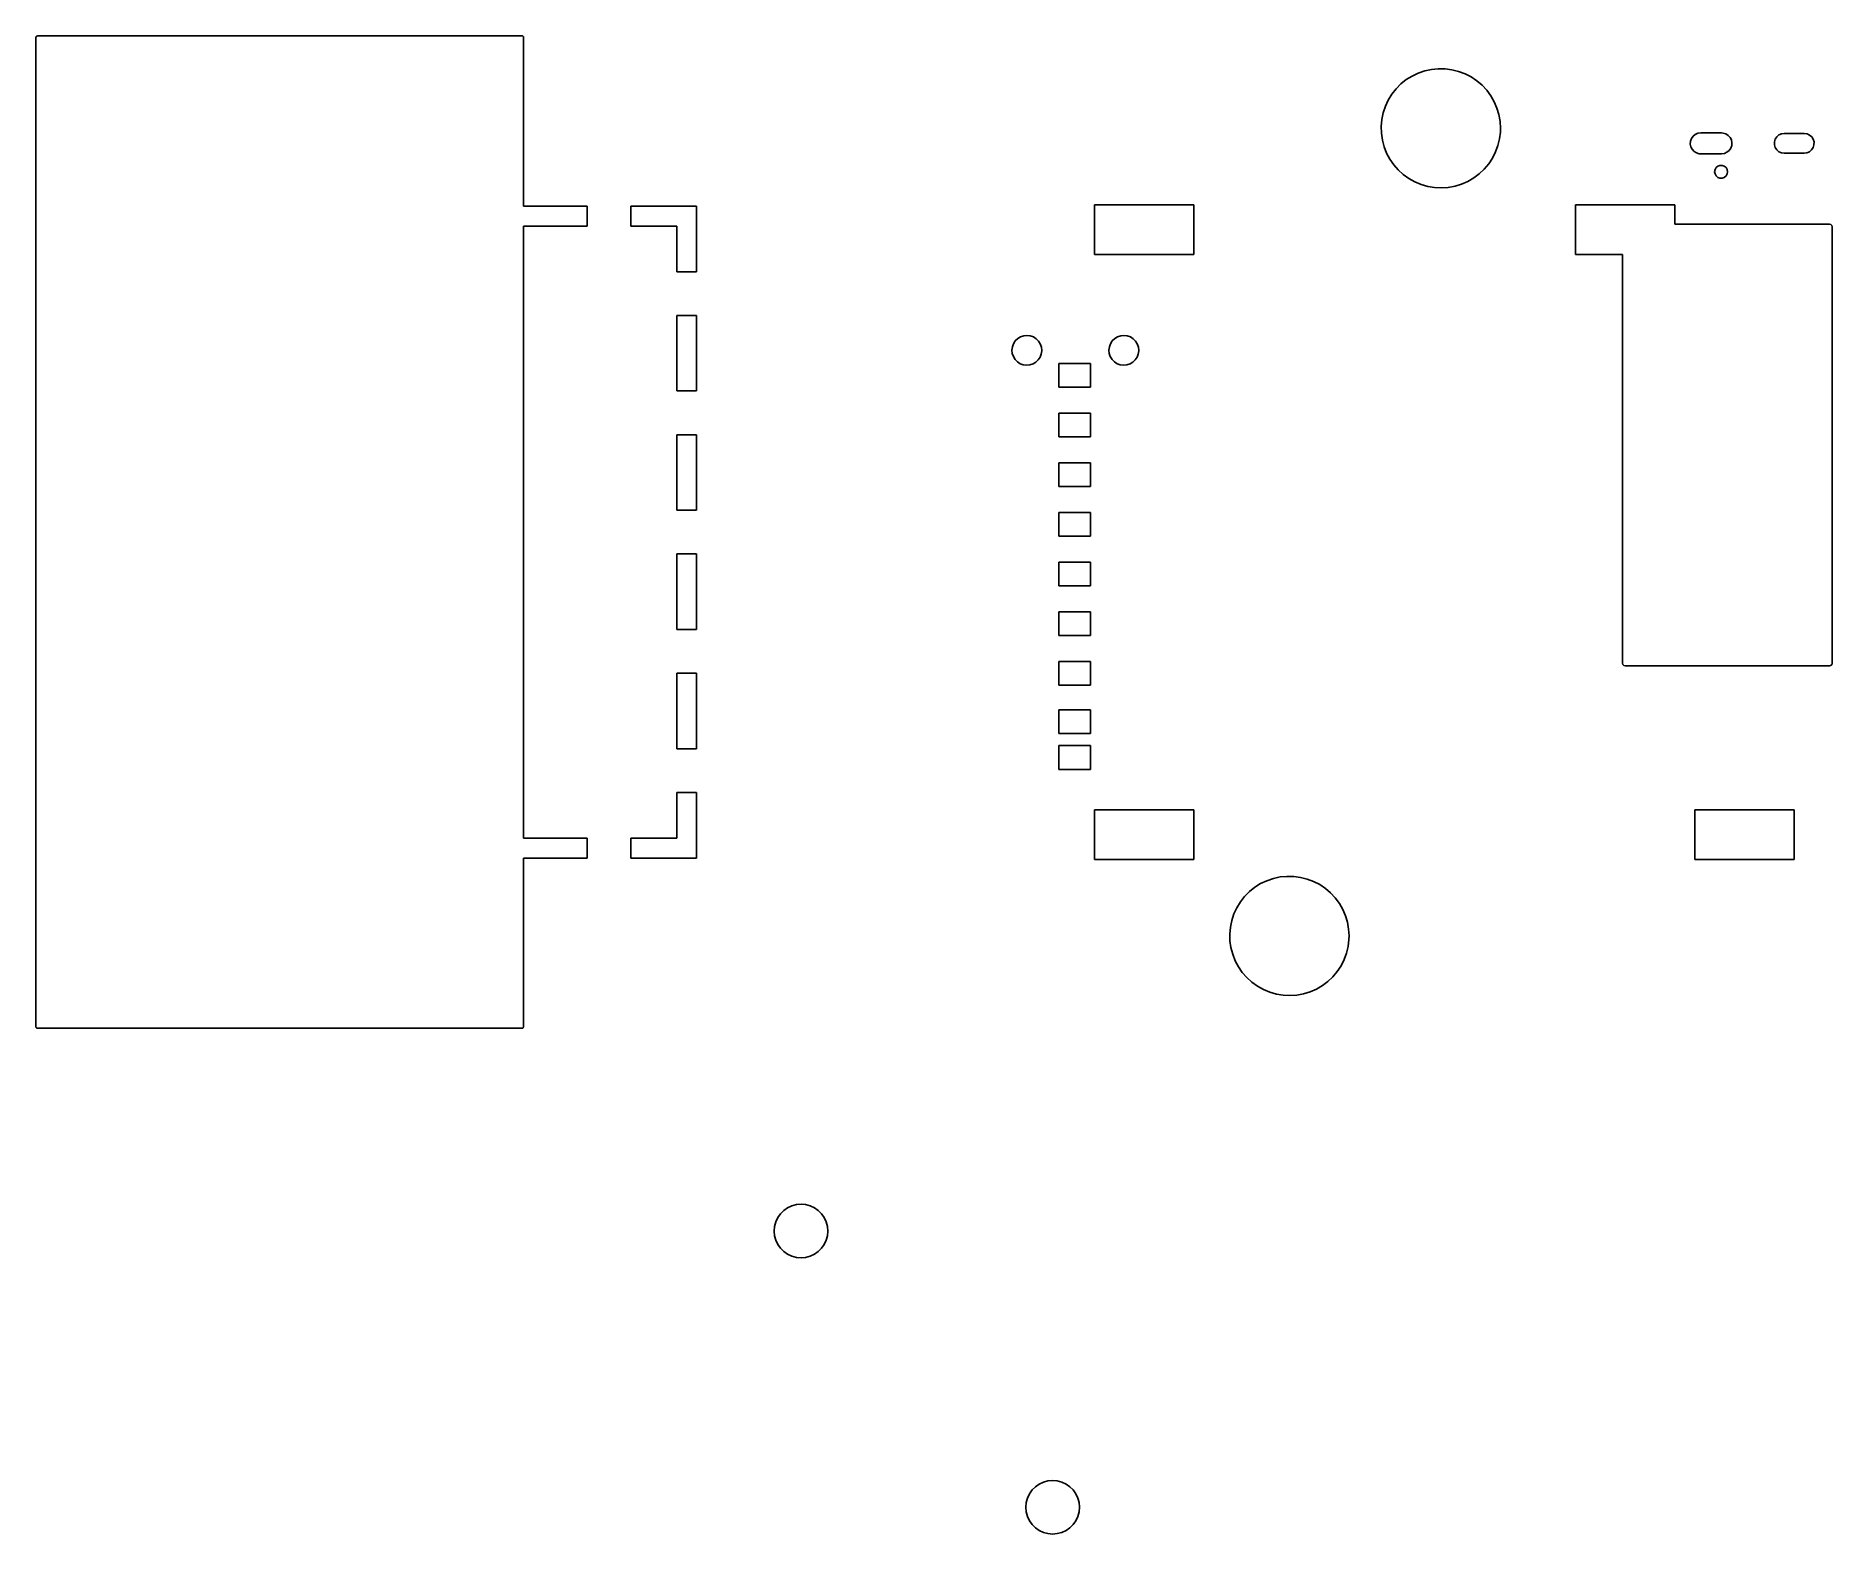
# Model space of a CAD drawing. Extents: x 0.02 to 3.58, y -0.99 to 1.98.
import ezdxf

# ---------------------------------------------------------------- set-up
doc = ezdxf.new("R2010")
doc.units = 0
doc.header["$MEASUREMENT"] = 0
doc.layers.add('BLACK', color=7, linetype='CONTINUOUS')

msp = doc.modelspace()

# ---------------------------------------------------------------- linework, layer by layer
at = {"layer": 'BLACK', "linetype": 'CONTINUOUS'}
for p, q in [((0.017, 1.98), (0.0171, 1.9804)), ((0.017, 0.02), (0.017, 1.98)), ((0.0171, 1.9805), (0.0172, 1.9806)), ((0.0171, 1.9804), (0.0171, 1.9805)), ((0.0172, 1.981), (0.0177, 1.9816)), ((0.0172, 1.9806), (0.0172, 1.981)), ((0.0177, 1.9816), (0.0181, 1.9823)), ((0.0181, 1.9823), (0.0184, 1.9824)), ((0.0184, 1.9824), (0.0185, 1.9826)), ((0.0185, 1.9826), (0.0193, 1.9827)), ((0.0193, 1.9827), (0.02, 1.9829)), ((0.02, 1.9829), (0.98, 1.9829)), ((0.98, 1.9829), (0.9804, 1.9829)), ((0.9804, 1.9829), (0.9805, 1.9829)), ((0.9805, 1.9829), (0.9806, 1.9828)), ((0.9806, 1.9828), (0.981, 1.9828)), ((0.981, 1.9828), (0.9816, 1.9823)), ((0.9816, 1.9823), (0.9823, 1.9819)), ((0.9823, 1.9819), (0.9824, 1.9816)), ((0.9824, 1.9816), (0.9826, 1.9815)), ((0.9826, 1.9815), (0.9827, 1.9807)), ((0.9827, 1.9807), (0.983, 1.98)), ((0.983, 1.98), (0.983, 1.6457)), ((2.7114, 1.8781), (2.721, 1.8878)), ((2.721, 1.8878), (2.7316, 1.8963)), ((2.7316, 1.8963), (2.7431, 1.9035)), ((2.7431, 1.9035), (2.7554, 1.9094)), ((2.7554, 1.9094), (2.7682, 1.9138)), ((2.7682, 1.9138), (2.7815, 1.9167)), ((2.7815, 1.9167), (2.795, 1.918)), ((2.795, 1.918), (2.8087, 1.9178)), ((2.8087, 1.9178), (2.8221, 1.916)), ((2.8221, 1.916), (2.8353, 1.9127)), ((2.8353, 1.9127), (2.848, 1.9079)), ((2.848, 1.9079), (2.8601, 1.9017)), ((2.8601, 1.9017), (2.8714, 1.8941)), ((2.8714, 1.8941), (2.8817, 1.8853)), ((2.6902, 1.8435), (2.6959, 1.8558)), ((2.6959, 1.8558), (2.703, 1.8674)), ((2.703, 1.8674), (2.7114, 1.8781)), ((2.8817, 1.8853), (2.891, 1.8753)), ((2.891, 1.8753), (2.8991, 1.8643)), ((2.8991, 1.8643), (2.9058, 1.8525)), ((2.9058, 1.8525), (2.9111, 1.84)), ((2.682, 1.8037), (2.6832, 1.8173)), ((2.6832, 1.8173), (2.6859, 1.8306)), ((2.6859, 1.8306), (2.6902, 1.8435)), ((2.9111, 1.84), (2.915, 1.827)), ((2.915, 1.827), (2.9173, 1.8136)), ((2.6823, 1.7901), (2.682, 1.8037)), ((2.6842, 1.7767), (2.6823, 1.7901)), ((2.9162, 1.7791), (2.9131, 1.7659)), ((2.9179, 1.7926), (2.9162, 1.7791)), ((2.9173, 1.8136), (2.9181, 1.8)), ((2.9181, 1.8), (2.9179, 1.7926)), ((3.2946, 1.7744), (3.2965, 1.7796)), ((3.2965, 1.7796), (3.2997, 1.7842)), ((3.2997, 1.7842), (3.3041, 1.7878)), ((3.3041, 1.7878), (3.3092, 1.79)), ((3.3092, 1.79), (3.3148, 1.7908)), ((3.3148, 1.7908), (3.3561, 1.7908)), ((3.3561, 1.7908), (3.3591, 1.7905)), ((3.3591, 1.7905), (3.3645, 1.789)), ((3.3645, 1.789), (3.3693, 1.786)), ((3.3693, 1.786), (3.3731, 1.7819)), ((3.3731, 1.7819), (3.3756, 1.7769)), ((3.4625, 1.7783), (3.4655, 1.783)), ((3.4655, 1.783), (3.4697, 1.7867)), ((3.4697, 1.7867), (3.4748, 1.789)), ((3.4748, 1.789), (3.4803, 1.7898)), ((3.4803, 1.7898), (3.5197, 1.7898)), ((3.5197, 1.7898), (3.5199, 1.7898)), ((3.5199, 1.7898), (3.5254, 1.7889)), ((3.5254, 1.7889), (3.5305, 1.7865)), ((3.5305, 1.7865), (3.5347, 1.7828)), ((3.5347, 1.7828), (3.5377, 1.7781)), ((2.6877, 1.7635), (2.6842, 1.7767)), ((2.6926, 1.7508), (2.6877, 1.7635)), ((2.699, 1.7388), (2.6926, 1.7508)), ((2.9084, 1.7531), (2.9023, 1.7409)), ((2.9131, 1.7659), (2.9084, 1.7531)), ((3.2941, 1.7688), (3.2946, 1.7744)), ((3.2952, 1.7633), (3.2941, 1.7688)), ((3.2978, 1.7583), (3.2952, 1.7633)), ((3.3016, 1.7542), (3.2978, 1.7583)), ((3.3064, 1.7512), (3.3016, 1.7542)), ((3.3117, 1.7496), (3.3064, 1.7512)), ((3.3148, 1.7494), (3.3117, 1.7496)), ((3.3561, 1.7494), (3.3148, 1.7494)), ((3.3617, 1.7502), (3.3561, 1.7494)), ((3.3668, 1.7524), (3.3617, 1.7502)), ((3.3712, 1.7559), (3.3668, 1.7524)), ((3.3744, 1.7605), (3.3712, 1.7559)), ((3.3763, 1.7658), (3.3744, 1.7605)), ((3.3756, 1.7769), (3.3767, 1.7714)), ((3.3767, 1.7714), (3.3763, 1.7658)), ((3.4608, 1.7674), (3.4609, 1.773)), ((3.4623, 1.762), (3.4608, 1.7674)), ((3.4609, 1.773), (3.4625, 1.7783)), ((3.4653, 1.7573), (3.4623, 1.762)), ((3.4695, 1.7536), (3.4653, 1.7573)), ((3.4746, 1.7512), (3.4695, 1.7536)), ((3.4801, 1.7504), (3.4746, 1.7512)), ((3.4803, 1.7504), (3.4801, 1.7504)), ((3.5197, 1.7504), (3.4803, 1.7504)), ((3.5252, 1.7512), (3.5197, 1.7504)), ((3.5303, 1.7535), (3.5252, 1.7512)), ((3.5345, 1.7571), (3.5303, 1.7535)), ((3.5375, 1.7618), (3.5345, 1.7571)), ((3.5391, 1.7672), (3.5375, 1.7618)), ((3.5377, 1.7781), (3.5392, 1.7728)), ((3.5392, 1.7728), (3.5391, 1.7672)), ((2.7067, 1.7276), (2.699, 1.7388)), ((2.7156, 1.7174), (2.7067, 1.7276)), ((2.7257, 1.7082), (2.7156, 1.7174)), ((2.7367, 1.7003), (2.7257, 1.7082)), ((2.8762, 1.7098), (2.8654, 1.7016)), ((2.8861, 1.7191), (2.8762, 1.7098)), ((2.8948, 1.7296), (2.8861, 1.7191)), ((2.9023, 1.7409), (2.8948, 1.7296)), ((3.3423, 1.7138), (3.3431, 1.7182)), ((3.3431, 1.7094), (3.3423, 1.7138)), ((3.3431, 1.7182), (3.3453, 1.722)), ((3.3453, 1.7055), (3.3431, 1.7094)), ((3.3453, 1.722), (3.3487, 1.7249)), ((3.3487, 1.7249), (3.3529, 1.7264)), ((3.3529, 1.7264), (3.3573, 1.7264)), ((3.3573, 1.7264), (3.3615, 1.7249)), ((3.3615, 1.7249), (3.3649, 1.722)), ((3.3649, 1.722), (3.3671, 1.7182)), ((3.3671, 1.7094), (3.3649, 1.7055)), ((3.3671, 1.7182), (3.3679, 1.7138)), ((3.3679, 1.7138), (3.3671, 1.7094)), ((2.7486, 1.6937), (2.7367, 1.7003)), ((2.7612, 1.6885), (2.7486, 1.6937)), ((2.7742, 1.6847), (2.7612, 1.6885)), ((2.7877, 1.6825), (2.7742, 1.6847)), ((2.8012, 1.6819), (2.7877, 1.6825)), ((2.8148, 1.6828), (2.8012, 1.6819)), ((2.8282, 1.6853), (2.8148, 1.6828)), ((2.8412, 1.6893), (2.8282, 1.6853)), ((2.8536, 1.6948), (2.8412, 1.6893)), ((2.8654, 1.7016), (2.8536, 1.6948)), ((3.3487, 1.7027), (3.3453, 1.7055)), ((3.3529, 1.7012), (3.3487, 1.7027)), ((3.3573, 1.7012), (3.3529, 1.7012)), ((3.3615, 1.7027), (3.3573, 1.7012)), ((3.3649, 1.7055), (3.3615, 1.7027)), ((0.983, 1.6457), (1.1091, 1.6457)), ((1.1091, 1.6457), (1.1091, 1.6063)), ((1.1958, 1.6457), (1.3257, 1.6457)), ((1.1958, 1.6063), (1.1958, 1.6457)), ((1.3257, 1.6457), (1.3257, 1.5157)), ((2.1142, 1.5502), (2.1142, 1.6486)), ((2.1142, 1.6486), (2.311, 1.6486)), ((2.311, 1.6486), (2.311, 1.5502)), ((3.0669, 1.5502), (3.0669, 1.6486)), ((3.0669, 1.6486), (3.2638, 1.6486)), ((3.2638, 1.6486), (3.2638, 1.61)), ((1.1091, 1.6063), (0.983, 1.6063)), ((0.983, 1.6063), (0.983, 0.3937)), ((1.2863, 1.6063), (1.1958, 1.6063)), ((1.2863, 1.5157), (1.2863, 1.6063)), ((3.2638, 1.61), (3.57, 1.61)), ((3.57, 1.61), (3.5727, 1.6092)), ((3.5727, 1.6092), (3.5745, 1.6071)), ((3.5745, 1.6071), (3.575, 1.605)), ((3.575, 1.605), (3.575, 0.74)), ((2.311, 1.5502), (2.1142, 1.5502)), ((3.16, 1.5502), (3.0669, 1.5502)), ((3.16, 0.74), (3.16, 1.5502)), ((1.3257, 1.5157), (1.2863, 1.5157)), ((1.2863, 1.2795), (1.2863, 1.4291)), ((1.2863, 1.4291), (1.3257, 1.4291)), ((1.3257, 1.4291), (1.3257, 1.2795)), ((1.9674, 1.3867), (1.9737, 1.3888)), ((1.9737, 1.3888), (1.9802, 1.3895)), ((1.9802, 1.3895), (1.9867, 1.3887)), ((1.9867, 1.3887), (1.9929, 1.3865)), ((2.1595, 1.3867), (2.1658, 1.3888)), ((2.1658, 1.3888), (2.1723, 1.3895)), ((2.1723, 1.3895), (2.1789, 1.3887)), ((2.1789, 1.3887), (2.1851, 1.3865)), ((1.9505, 1.3604), (1.9513, 1.3669)), ((1.9511, 1.3539), (1.9505, 1.3604)), ((1.9532, 1.3476), (1.9511, 1.3539)), ((1.9513, 1.3669), (1.9535, 1.3731)), ((1.9535, 1.3731), (1.9571, 1.3787)), ((1.9571, 1.3787), (1.9618, 1.3833)), ((1.9618, 1.3833), (1.9674, 1.3867)), ((1.9929, 1.3865), (1.9985, 1.383)), ((1.9985, 1.383), (2.0031, 1.3783)), ((2.0031, 1.3783), (2.0066, 1.3728)), ((2.0086, 1.3527), (2.0063, 1.3465)), ((2.0066, 1.3728), (2.0088, 1.3665)), ((2.0095, 1.3592), (2.0086, 1.3527)), ((2.0088, 1.3665), (2.0095, 1.36)), ((2.0095, 1.36), (2.0095, 1.3592)), ((2.1426, 1.3604), (2.1434, 1.3669)), ((2.1432, 1.3539), (2.1426, 1.3604)), ((2.1453, 1.3476), (2.1432, 1.3539)), ((2.1434, 1.3669), (2.1457, 1.3731)), ((2.1457, 1.3731), (2.1492, 1.3787)), ((2.1492, 1.3787), (2.154, 1.3833)), ((2.154, 1.3833), (2.1595, 1.3867)), ((2.1851, 1.3865), (2.1906, 1.383)), ((2.1906, 1.383), (2.1953, 1.3783)), ((2.1953, 1.3783), (2.1987, 1.3728)), ((2.2007, 1.3527), (2.1984, 1.3465)), ((2.1987, 1.3728), (2.2009, 1.3665)), ((2.2016, 1.3592), (2.2007, 1.3527)), ((2.2009, 1.3665), (2.2016, 1.36)), ((2.2016, 1.36), (2.2016, 1.3592)), ((1.9566, 1.342), (1.9532, 1.3476)), ((1.9612, 1.3373), (1.9566, 1.342)), ((1.9667, 1.3336), (1.9612, 1.3373)), ((1.9729, 1.3314), (1.9667, 1.3336)), ((1.9794, 1.3305), (1.9729, 1.3314)), ((1.9859, 1.3311), (1.9794, 1.3305)), ((1.9922, 1.3331), (1.9859, 1.3311)), ((1.9978, 1.3365), (1.9922, 1.3331)), ((2.0026, 1.341), (1.9978, 1.3365)), ((2.0063, 1.3465), (2.0026, 1.341)), ((2.0433, 1.287), (2.0433, 1.3342)), ((2.0433, 1.3342), (2.1063, 1.3342)), ((2.1063, 1.3342), (2.1063, 1.287)), ((2.1487, 1.342), (2.1453, 1.3476)), ((2.1533, 1.3373), (2.1487, 1.342)), ((2.1588, 1.3336), (2.1533, 1.3373)), ((2.165, 1.3314), (2.1588, 1.3336)), ((2.1715, 1.3305), (2.165, 1.3314)), ((2.1781, 1.3311), (2.1715, 1.3305)), ((2.1843, 1.3331), (2.1781, 1.3311)), ((2.19, 1.3365), (2.1843, 1.3331)), ((2.1947, 1.341), (2.19, 1.3365)), ((2.1984, 1.3465), (2.1947, 1.341)), ((2.1063, 1.287), (2.0433, 1.287)), ((1.3257, 1.2795), (1.2863, 1.2795)), ((2.0433, 1.1886), (2.0433, 1.2358)), ((2.0433, 1.2358), (2.1063, 1.2358)), ((2.1063, 1.2358), (2.1063, 1.1886)), ((1.2863, 1.0433), (1.2863, 1.1929)), ((1.2863, 1.1929), (1.3257, 1.1929)), ((1.3257, 1.1929), (1.3257, 1.0433)), ((2.1063, 1.1886), (2.0433, 1.1886)), ((2.0433, 1.0902), (2.0433, 1.1374)), ((2.0433, 1.1374), (2.1063, 1.1374)), ((2.1063, 1.1374), (2.1063, 1.0902)), ((2.1063, 1.0902), (2.0433, 1.0902)), ((1.3257, 1.0433), (1.2863, 1.0433)), ((2.0433, 0.9917), (2.0433, 1.039)), ((2.0433, 1.039), (2.1063, 1.039)), ((2.1063, 1.039), (2.1063, 0.9917)), ((2.1063, 0.9917), (2.0433, 0.9917)), ((1.2863, 0.8071), (1.2863, 0.9567)), ((1.2863, 0.9567), (1.3257, 0.9567)), ((1.3257, 0.9567), (1.3257, 0.8071)), ((2.0433, 0.8933), (2.0433, 0.9406)), ((2.0433, 0.9406), (2.1063, 0.9406)), ((2.1063, 0.9406), (2.1063, 0.8933)), ((2.1063, 0.8933), (2.0433, 0.8933)), ((2.0433, 0.7949), (2.0433, 0.8421)), ((2.0433, 0.8421), (2.1063, 0.8421)), ((2.1063, 0.8421), (2.1063, 0.7949)), ((1.3257, 0.8071), (1.2863, 0.8071)), ((2.1063, 0.7949), (2.0433, 0.7949)), ((1.2863, 0.5709), (1.2863, 0.7205)), ((1.2863, 0.7205), (1.3257, 0.7205)), ((1.3257, 0.7205), (1.3257, 0.5709)), ((2.0433, 0.6965), (2.0433, 0.7437)), ((2.0433, 0.7437), (2.1063, 0.7437)), ((2.1063, 0.7437), (2.1063, 0.6965)), ((3.1604, 0.7379), (3.16, 0.74)), ((3.1623, 0.7358), (3.1604, 0.7379)), ((3.165, 0.735), (3.1623, 0.7358)), ((3.57, 0.735), (3.165, 0.735)), ((3.5721, 0.7354), (3.57, 0.735)), ((3.5742, 0.7373), (3.5721, 0.7354)), ((3.575, 0.74), (3.5742, 0.7373)), ((2.1063, 0.6965), (2.0433, 0.6965)), ((2.0433, 0.6008), (2.0433, 0.648)), ((2.0433, 0.648), (2.1063, 0.648)), ((2.1063, 0.648), (2.1063, 0.6008)), ((1.3257, 0.5709), (1.2863, 0.5709)), ((2.1063, 0.6008), (2.0433, 0.6008)), ((2.0433, 0.5299), (2.0433, 0.5772)), ((2.0433, 0.5772), (2.1063, 0.5772)), ((2.1063, 0.5772), (2.1063, 0.5299)), ((2.1063, 0.5299), (2.0433, 0.5299)), ((1.2863, 0.3937), (1.2863, 0.4843)), ((1.2863, 0.4843), (1.3257, 0.4843)), ((1.3257, 0.4843), (1.3257, 0.3543)), ((2.1142, 0.3514), (2.1142, 0.4498)), ((2.1142, 0.4498), (2.311, 0.4498)), ((2.311, 0.4498), (2.311, 0.3514)), ((3.3032, 0.3514), (3.3032, 0.4498)), ((3.3032, 0.4498), (3.5, 0.4498)), ((3.5, 0.4498), (3.5, 0.3514)), ((0.983, 0.3937), (1.1091, 0.3937)), ((1.1091, 0.3937), (1.1091, 0.3543)), ((1.1958, 0.3543), (1.1958, 0.3937)), ((1.1958, 0.3937), (1.2863, 0.3937)), ((1.1091, 0.3543), (0.983, 0.3543)), ((0.983, 0.3543), (0.983, 0.02)), ((1.3257, 0.3543), (1.1958, 0.3543)), ((2.311, 0.3514), (2.1142, 0.3514)), ((3.5, 0.3514), (3.3032, 0.3514)), ((2.4114, 0.2781), (2.421, 0.2878)), ((2.421, 0.2878), (2.4316, 0.2963)), ((2.4316, 0.2963), (2.4431, 0.3035)), ((2.4431, 0.3035), (2.4554, 0.3094)), ((2.4554, 0.3094), (2.4682, 0.3138)), ((2.4682, 0.3138), (2.4815, 0.3167)), ((2.4815, 0.3167), (2.495, 0.318)), ((2.495, 0.318), (2.5086, 0.3178)), ((2.5086, 0.3178), (2.5221, 0.316)), ((2.5221, 0.316), (2.5353, 0.3127)), ((2.5353, 0.3127), (2.548, 0.3079)), ((2.548, 0.3079), (2.5601, 0.3017)), ((2.5601, 0.3017), (2.5714, 0.2941)), ((2.5714, 0.2941), (2.5817, 0.2852)), ((2.5817, 0.2852), (2.591, 0.2753)), ((2.3902, 0.2435), (2.3959, 0.2558)), ((2.3959, 0.2558), (2.403, 0.2674)), ((2.403, 0.2674), (2.4114, 0.2781)), ((2.591, 0.2753), (2.5991, 0.2643)), ((2.5991, 0.2643), (2.6058, 0.2525)), ((2.6058, 0.2525), (2.6111, 0.24)), ((2.3819, 0.2037), (2.3832, 0.2173)), ((2.3832, 0.2173), (2.3859, 0.2306)), ((2.3859, 0.2306), (2.3902, 0.2435)), ((2.6111, 0.24), (2.615, 0.227)), ((2.615, 0.227), (2.6173, 0.2136)), ((2.6173, 0.2136), (2.6181, 0.2)), ((2.3823, 0.1901), (2.3819, 0.2037)), ((2.3842, 0.1767), (2.3823, 0.1901)), ((2.6162, 0.1791), (2.6131, 0.1659)), ((2.6179, 0.1926), (2.6162, 0.1791)), ((2.6181, 0.2), (2.6179, 0.1926)), ((2.3877, 0.1635), (2.3842, 0.1767)), ((2.3926, 0.1508), (2.3877, 0.1635)), ((2.399, 0.1388), (2.3926, 0.1508)), ((2.6084, 0.1531), (2.6023, 0.1409)), ((2.6131, 0.1659), (2.6084, 0.1531)), ((2.4067, 0.1276), (2.399, 0.1388)), ((2.4156, 0.1174), (2.4067, 0.1276)), ((2.4257, 0.1082), (2.4156, 0.1174)), ((2.4367, 0.1003), (2.4257, 0.1082)), ((2.5762, 0.1098), (2.5654, 0.1016)), ((2.5861, 0.1191), (2.5762, 0.1098)), ((2.5948, 0.1296), (2.5861, 0.1191)), ((2.6023, 0.1409), (2.5948, 0.1296)), ((2.4486, 0.0937), (2.4367, 0.1003)), ((2.4612, 0.0885), (2.4486, 0.0937)), ((2.4742, 0.0847), (2.4612, 0.0885)), ((2.4876, 0.0825), (2.4742, 0.0847)), ((2.5012, 0.0819), (2.4876, 0.0825)), ((2.5148, 0.0828), (2.5012, 0.0819)), ((2.5282, 0.0853), (2.5148, 0.0828)), ((2.5412, 0.0893), (2.5282, 0.0853)), ((2.5536, 0.0948), (2.5412, 0.0893)), ((2.5654, 0.1016), (2.5536, 0.0948)), ((0.0173, 0.0193), (0.017, 0.02)), ((0.0174, 0.0185), (0.0173, 0.0193)), ((0.0176, 0.0184), (0.0174, 0.0185)), ((0.0177, 0.0181), (0.0176, 0.0184)), ((0.0184, 0.0177), (0.0177, 0.0181)), ((0.019, 0.0172), (0.0184, 0.0177)), ((0.0194, 0.0172), (0.019, 0.0172)), ((0.0195, 0.0171), (0.0194, 0.0172)), ((0.0196, 0.0171), (0.0195, 0.0171)), ((0.02, 0.017), (0.0196, 0.0171)), ((0.98, 0.017), (0.02, 0.017)), ((0.9807, 0.0173), (0.98, 0.017)), ((0.9815, 0.0174), (0.9807, 0.0173)), ((0.9816, 0.0176), (0.9815, 0.0174)), ((0.9819, 0.0177), (0.9816, 0.0176)), ((0.9823, 0.0184), (0.9819, 0.0177)), ((0.9828, 0.019), (0.9823, 0.0184)), ((0.9829, 0.0195), (0.9828, 0.0194)), ((0.9828, 0.0194), (0.9828, 0.019)), ((0.983, 0.02), (0.9829, 0.0196)), ((0.9829, 0.0196), (0.9829, 0.0195)), ((1.4866, -0.3581), (1.4919, -0.3505)), ((1.4919, -0.3505), (1.4984, -0.3439)), ((1.4984, -0.3439), (1.506, -0.3386)), ((1.506, -0.3386), (1.5144, -0.3347)), ((1.5144, -0.3347), (1.5234, -0.3323)), ((1.5234, -0.3323), (1.5326, -0.3315)), ((1.5326, -0.3315), (1.5418, -0.3323)), ((1.5418, -0.3323), (1.5508, -0.3347)), ((1.5508, -0.3347), (1.5592, -0.3386)), ((1.5592, -0.3386), (1.5668, -0.3439)), ((1.5668, -0.3439), (1.5733, -0.3505)), ((1.5733, -0.3505), (1.5786, -0.3581)), ((1.4794, -0.3847), (1.4803, -0.3754)), ((1.4803, -0.3939), (1.4794, -0.3847)), ((1.4803, -0.3754), (1.4827, -0.3665)), ((1.4827, -0.3665), (1.4866, -0.3581)), ((1.5786, -0.3581), (1.5825, -0.3665)), ((1.5825, -0.3665), (1.5849, -0.3754)), ((1.5849, -0.3754), (1.5857, -0.3847)), ((1.5857, -0.3847), (1.5849, -0.3939)), ((1.4827, -0.4028), (1.4803, -0.3939)), ((1.4866, -0.4112), (1.4827, -0.4028)), ((1.4919, -0.4188), (1.4866, -0.4112)), ((1.4984, -0.4254), (1.4919, -0.4188)), ((1.506, -0.4307), (1.4984, -0.4254)), ((1.5668, -0.4254), (1.5592, -0.4307)), ((1.5733, -0.4188), (1.5668, -0.4254)), ((1.5786, -0.4112), (1.5733, -0.4188)), ((1.5825, -0.4028), (1.5786, -0.4112)), ((1.5849, -0.3939), (1.5825, -0.4028)), ((1.5144, -0.4346), (1.506, -0.4307)), ((1.5234, -0.437), (1.5144, -0.4346)), ((1.5326, -0.4378), (1.5234, -0.437)), ((1.5418, -0.437), (1.5326, -0.4378)), ((1.5508, -0.4346), (1.5418, -0.437)), ((1.5592, -0.4307), (1.5508, -0.4346)), ((1.9969, -0.8912), (2.0044, -0.8859)), ((2.0044, -0.8859), (2.0128, -0.882)), ((2.0128, -0.882), (2.0218, -0.8796)), ((2.0218, -0.8796), (2.031, -0.8788)), ((2.031, -0.8788), (2.0402, -0.8796)), ((2.0402, -0.8796), (2.0492, -0.882)), ((2.0492, -0.882), (2.0576, -0.8859)), ((2.0576, -0.8859), (2.0652, -0.8912)), ((1.9779, -0.9319), (1.9787, -0.9227)), ((1.9787, -0.9227), (1.9811, -0.9137)), ((1.9811, -0.9137), (1.985, -0.9053)), ((1.985, -0.9053), (1.9903, -0.8977)), ((1.9903, -0.8977), (1.9969, -0.8912)), ((2.0652, -0.8912), (2.0717, -0.8977)), ((2.0717, -0.8977), (2.077, -0.9053)), ((2.077, -0.9053), (2.081, -0.9137)), ((2.081, -0.9137), (2.0834, -0.9227)), ((2.0834, -0.9227), (2.0842, -0.9319)), ((1.9787, -0.9411), (1.9779, -0.9319)), ((1.9811, -0.9501), (1.9787, -0.9411)), ((1.985, -0.9585), (1.9811, -0.9501)), ((1.9903, -0.9661), (1.985, -0.9585)), ((2.077, -0.9585), (2.0717, -0.9661)), ((2.081, -0.9501), (2.077, -0.9585)), ((2.0834, -0.9411), (2.081, -0.9501)), ((2.0842, -0.9319), (2.0834, -0.9411)), ((1.9969, -0.9726), (1.9903, -0.9661)), ((2.0044, -0.9779), (1.9969, -0.9726)), ((2.0128, -0.9819), (2.0044, -0.9779)), ((2.0218, -0.9842), (2.0128, -0.9819)), ((2.031, -0.9851), (2.0218, -0.9842)), ((2.0402, -0.9842), (2.031, -0.9851)), ((2.0492, -0.9819), (2.0402, -0.9842)), ((2.0576, -0.9779), (2.0492, -0.9819)), ((2.0652, -0.9726), (2.0576, -0.9779)), ((2.0717, -0.9661), (2.0652, -0.9726))]:
    msp.add_line(p, q, dxfattribs=at)

doc.saveas('drawing.dxf')
